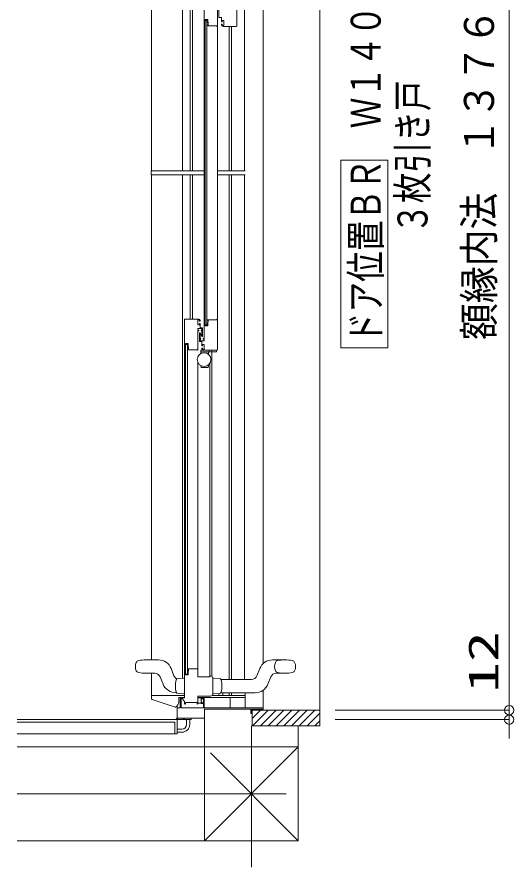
# Model space of a CAD drawing. Units: millimetres on the paper. Extents: x -305 to 305, y -152 to 152.
# Drawn here: x -30.9 to 0.9, y -23.6 to 30.8 of the extents above; entities that cross this region are included whole.
import ezdxf
from ezdxf.enums import TextEntityAlignment as Align

# ---------------------------------------------------------------- set-up
doc = ezdxf.new("R2010")
doc.units = ezdxf.units.MM
doc.layers.add('0-0_0', color=7, linetype='Continuous', lineweight=9)
doc.layers.add('0-1_VIEW0001', color=7, linetype='Continuous', lineweight=9)
doc.styles.add('ＭＳ ゴシック', font='')
doc.styles.get('ＭＳ ゴシック').set_extended_font_data('MS Gothic')

# ---------------------------------------------------------------- blocks, each defined once
blk = doc.blocks.new('_ORIGIN')
at = {"layer": '0-0_0'}
blk.add_line((0, 0), (-1, 0), dxfattribs=at)
blk.add_circle((0, 0), 0.5, dxfattribs=at)

msp = doc.modelspace()

# ---------------------------------------------------------------- linework, layer by layer
at = {"layer": '0-0_0'}
for p, q in [((0.566, -12.959), (0.566, 54.636)), ((0.567, -12.959), (0.567, -12.359)), ((-10.584, -13.559), (0.566, -13.559)), ((0.567, -14.159), (0.567, -13.559)), ((-10.584, -14.159), (0.567, -14.159)), ((0.567, -14.759), (0.567, -15.359))]:
    msp.add_line(p, q, dxfattribs=at)
msp.add_lwpolyline([(-10.584, -13.559), (0.567, -13.559), (0.567, -8.407)], dxfattribs=at)
at = {"layer": '0-1_VIEW0001'}
for p, q in [((-11.559, -14.56), (-11.559, 56.239)), ((-15.184, -10.574), (-15.184, 55.24)), ((-22.334, 54.29), (-22.334, 20.952)), ((-20.334, 54.283), (-20.334, 20.957)), ((-19.854, 54.283), (-19.854, 20.957)), ((-19.714, 54.283), (-19.714, 20.957)), ((-16.384, 20.962), (-16.384, 53.223)), ((-18.959, 32.155), (-18.959, 10.225)), ((-16.859, 32.19), (-16.859, 30.255)), ((-18.109, 30.22), (-18.109, 31.455)), ((-18.009, 30.765), (-18.009, 31.315)), ((-18.904, 30.635), (-18.724, 30.635)), ((-18.779, 30.585), (-18.904, 30.585)), ((-18.779, 20.982), (-18.779, 30.585)), ((-18.724, 30.635), (-18.724, 30.445)), ((-17.849, 30.765), (-18.009, 30.765)), ((-17.849, 30.495), (-17.849, 30.765)), ((-17.809, 30.495), (-17.849, 30.495)), ((-17.809, 30.58), (-17.809, 30.495)), ((-17.709, 30.58), (-17.809, 30.58)), ((-17.709, 30.28), (-17.709, 30.58)), ((-18.744, 30.275), (-18.744, 30.274)), ((-18.742, 30.267), (-18.734, 30.253)), ((-18.729, 30.285), (-18.734, 30.285)), ((-18.721, 30.426), (-18.705, 30.388)), ((-18.721, 30.245), (-18.144, 30.245)), ((-18.704, 30.382), (-18.704, 30.31)), ((-18.144, 30.245), (-18.144, 30.205)), ((-18.144, 30.205), (-18.109, 30.205)), ((-18.109, 20.982), (-18.109, 30.245)), ((-17.849, 30.345), (-17.809, 30.345)), ((-17.849, 30.305), (-17.849, 30.345)), ((-17.809, 30.345), (-17.809, 30.305)), ((-17.734, 30.255), (-17.759, 30.255)), ((-16.909, 30.205), (-17.749, 30.205)), ((-17.354, 30.205), (-17.354, 20.962)), ((-17.214, 30.205), (-17.214, 20.962)), ((-7.205, 21.638), (-10.205, 21.638)), ((-10.205, 9.638), (-10.205, 21.638)), ((-7.205, 9.638), (-7.205, 21.638)), ((-22.359, 20.937), (-22.359, 20.837)), ((-22.359, 20.737), (-22.359, 20.837)), ((-22.334, 20.962), (-18.949, 20.962)), ((-22.334, -10.335), (-22.334, 20.712)), ((-22.334, 20.712), (-18.949, 20.712)), ((-20.334, 20.707), (-20.334, -11.512)), ((-19.854, 20.707), (-19.854, 11.475)), ((-19.714, 20.707), (-19.714, 11.475)), ((-19.714, 20.707), (-19.714, 11.475)), ((-18.779, 20.982), (-18.779, 11.096)), ((-18.109, 20.982), (-18.109, 9.525)), ((-18.109, 20.962), (-16.334, 20.962)), ((-18.109, 20.712), (-16.334, 20.712)), ((-17.354, -11.585), (-17.354, 20.707)), ((-17.214, -11.585), (-17.214, 20.707)), ((-17.214, 20.707), (-17.214, -9.225)), ((-16.384, -11.585), (-16.384, 20.712)), ((-20.209, 11.475), (-20.209, -12.76)), ((-19.319, 11.475), (-20.209, 11.475)), ((-19.972, 11.475), (-19.952, 11.475)), ((-19.952, 11.475), (-19.616, 11.475)), ((-19.616, 11.475), (-19.597, 11.475)), ((-18.742, 11.414), (-18.734, 11.428)), ((-18.721, 11.435), (-18.144, 11.435)), ((-18.384, 11.435), (-18.359, 11.435)), ((-19.219, 10.915), (-19.219, 11.185)), ((-19.079, 10.915), (-19.219, 10.915)), ((-19.054, 10.87), (-19.054, 10.89)), ((-18.779, 11.096), (-18.904, 11.096)), ((-18.729, 11.395), (-18.734, 11.395)), ((-18.721, 11.254), (-18.705, 11.293)), ((-18.704, 11.298), (-18.704, 11.37)), ((-19.231, 10.593), (-19.201, 10.541)), ((-19.199, 10.533), (-19.199, 10.46)), ((-19.073, 10.35), (-19.069, 10.35)), ((-19.062, 10.861), (-19.069, 10.859)), ((-19.069, 10.4), (-19.069, 10.859)), ((-19.054, 10.365), (-19.054, 10.38)), ((-20.154, 9.905), (-20.154, -11.29)), ((-20.029, 9.856), (-20.154, 9.856)), ((-20.029, 9.856), (-20.029, -11.239)), ((-19.994, 9.545), (-19.994, 9.544)), ((-19.992, 9.537), (-19.984, 9.523)), ((-19.979, 9.555), (-19.984, 9.555)), ((-19.971, 9.696), (-19.955, 9.658)), ((-19.954, 9.652), (-19.954, 9.58)), ((-19.359, 9.475), (-19.394, 9.475)), ((-19.169, 9.267), (-19.169, 9.475)), ((-18.159, 9.475), (-19.169, 9.475)), ((-18.697, 9.38), (-19.169, 9.38)), ((-19.099, 9.575), (-19.099, 9.605)), ((-19.089, 9.615), (-19.069, 9.615)), ((-19.059, 9.605), (-19.059, 9.575)), ((-19.009, 9.525), (-18.984, 9.525)), ((-18.672, 9.38), (-18.697, 9.38)), ((-18.679, 9.38), (-18.679, 9.212)), ((-18.389, 9.38), (-18.672, 9.38)), ((-18.647, 9.475), (-18.647, 9.38)), ((-18.464, -11.393), (-18.464, 9.475)), ((-18.372, 9.38), (-18.397, 9.38)), ((-18.199, 9.38), (-18.372, 9.38)), ((-18.174, 9.475), (-18.174, 9.405)), ((-7.205, 9.638), (-10.205, 9.638)), ((-19.359, -10.9), (-19.359, 8.691)), ((-19.169, 8.43), (-19.169, 8.494)), ((-18.729, 8.38), (-19.119, 8.38)), ((-18.679, 8.548), (-18.679, 8.43)), ((-18.604, -11.41), (-18.604, 8.632)), ((-21.885, -10.335), (-22.684, -10.335)), ((-19.394, -10.86), (-19.359, -10.86)), ((-19.394, -10.9), (-19.394, -10.86)), ((-19.359, -10.875), (-19.359, -11.41)), ((-14.583, -10.335), (-13.784, -10.335)), ((-22.684, -11.185), (-22.123, -11.185)), ((-22.334, -11.185), (-22.334, -12.61)), ((-21.694, -11.624), (-21.774, -11.422)), ((-20.889, -11.348), (-21.071, -10.887)), ((-20.029, -11.239), (-20.154, -11.239)), ((-20.154, -11.29), (-19.974, -11.29)), ((-19.994, -10.93), (-19.994, -10.929)), ((-19.992, -10.921), (-19.983, -10.907)), ((-19.979, -10.94), (-19.984, -10.94)), ((-19.974, -11.09), (-19.955, -11.042)), ((-19.974, -11.29), (-19.974, -11.09)), ((-19.97, -10.9), (-19.394, -10.9)), ((-19.954, -11.037), (-19.954, -10.965)), ((-19.359, -11.41), (-18.599, -11.41)), ((-18.584, -11.395), (-18.584, -11.375)), ((-18.569, -11.36), (-18.559, -11.36)), ((-15.397, -10.887), (-15.579, -11.348)), ((-14.694, -11.422), (-14.876, -11.882)), ((-14.345, -11.185), (-13.784, -11.185)), ((-21.592, -11.882), (-21.694, -11.624)), ((-20.745, -11.618), (-20.744, -11.619)), ((-20.631, -11.528), (-20.631, -11.529)), ((-18.409, -11.511), (-18.409, -11.51)), ((-18.409, -11.51), (-18.334, -11.51)), ((-18.409, -11.51), (-18.409, -12.51)), ((-18.334, -11.51), (-17.987, -11.528)), ((-15.927, -11.585), (-17.884, -11.585)), ((-17.873, -11.619), (-17.873, -11.618)), ((-20.744, -12.4), (-20.745, -12.401)), ((-20.284, -12.51), (-20.631, -12.491)), ((-20.209, -12.51), (-20.284, -12.51)), ((-18.409, -12.51), (-18.409, -12.508)), ((-18.024, -12.493), (-18.024, -12.61)), ((-15.69, -12.435), (-17.884, -12.435)), ((-17.873, -12.401), (-17.873, -12.4)), ((-17.774, -12.435), (-17.774, -12.61)), ((-17.354, -12.435), (-17.354, -12.61)), ((-17.214, -12.435), (-17.214, -12.61)), ((-16.334, -12.435), (-16.334, -13.385)), ((-15.184, -12.274), (-15.184, -13.56)), ((-22.335, -12.61), (-20.209, -12.61)), ((-22.335, -12.774), (-22.335, -12.61)), ((-22.281, -12.863), (-20.823, -13.358)), ((-20.584, -12.735), (-20.584, -13.01)), ((-20.584, -12.735), (-20.209, -12.735)), ((-20.484, -12.835), (-20.484, -13.41)), ((-20.434, -13.41), (-20.434, -12.835)), ((-20.359, -12.76), (-20.409, -12.76)), ((-20.409, -12.81), (-20.359, -12.81)), ((-20.359, -12.81), (-20.359, -12.76)), ((-20.209, -12.995), (-20.352, -12.828)), ((-20.349, -12.785), (-20.349, -12.795)), ((-20.324, -12.76), (-20.209, -12.76)), ((-20.209, -13.12), (-20.209, -12.995)), ((-19.359, -12.66), (-19.359, -13.12)), ((-18.559, -12.66), (-19.359, -12.66)), ((-16.334, -12.735), (-19.359, -12.735)), ((-19.359, -12.768), (-19.191, -12.762)), ((-19.359, -12.817), (-19.359, -12.819)), ((-19.244, -12.932), (-19.244, -12.932)), ((-19.174, -12.762), (-19.191, -12.762)), ((-19.159, -12.855), (-19.159, -12.777)), ((-19.159, -12.855), (-19.159, -12.791)), ((-19.159, -12.855), (-19.159, -12.791)), ((-19.159, -12.81), (-19.159, -12.85)), ((-19.159, -12.855), (-19.159, -13.087)), ((-19.159, -12.865), (-19.109, -12.865)), ((-19.109, -13.015), (-19.159, -13.015)), ((-19.159, -13.03), (-19.159, -13.085)), ((-18.959, -12.76), (-19.109, -12.76)), ((-19.109, -12.805), (-19.009, -12.805)), ((-19.109, -12.865), (-19.109, -12.805)), ((-19.109, -13.09), (-19.109, -13.015)), ((-19.009, -12.805), (-19.009, -13.09)), ((-18.959, -13.41), (-18.959, -12.76)), ((-16.334, -12.61), (-18.447, -12.61)), ((-17.284, -12.735), (-17.284, -13.385)), ((-20.797, -13.36), (-20.813, -13.36)), ((-20.684, -13.274), (-20.684, -13.385)), ((-20.684, -13.41), (-20.684, -14.01)), ((-20.484, -13.41), (-20.684, -13.41)), ((-19.009, -13.41), (-20.434, -13.41)), ((-20.159, -13.06), (-20.159, -13.15)), ((-19.409, -13.06), (-20.159, -13.06)), ((-19.409, -13.15), (-19.409, -13.06)), ((-19.359, -13.096), (-19.191, -13.102)), ((-19.174, -13.102), (-19.191, -13.102)), ((-19.009, -13.09), (-19.109, -13.09)), ((-19.109, -13.135), (-19.009, -13.135)), ((-19.009, -13.135), (-19.009, -13.41)), ((-15.184, -13.41), (-18.959, -13.41)), ((-18.934, -13.473), (-18.934, -21.909)), ((-18.934, -13.48), (-15.974, -13.48)), ((-18.934, -14.01), (-18.934, -13.48)), ((-15.974, -13.48), (-15.974, -13.76)), ((-15.934, -13.76), (-15.934, -13.48)), ((-15.934, -13.48), (-15.234, -13.48)), ((-15.884, -13.559), (-15.884, -14.56)), ((-15.884, -14.084), (-15.359, -13.56)), ((-15.884, -13.56), (-11.559, -13.56)), ((-15.884, -13.584), (-15.86, -13.56)), ((-15.859, -14.56), (-14.86, -13.56)), ((-15.359, -14.56), (-14.359, -13.56)), ((-15.234, -13.48), (-15.234, -13.56)), ((-15.219, -13.56), (-15.199, -13.56)), ((-14.859, -14.56), (-13.859, -13.56)), ((-14.359, -14.56), (-13.359, -13.56)), ((-13.859, -14.56), (-12.859, -13.56)), ((-13.364, -14.56), (-12.364, -13.56)), ((-12.869, -14.56), (-11.87, -13.56)), ((-20.684, -14.012), (-20.684, -14.134)), ((-20.634, -14.06), (-20.284, -14.06)), ((-20.284, -14.06), (-20.284, -14.135)), ((-20.284, -14.135), (-20.244, -14.135)), ((-20.244, -14.06), (-18.984, -14.06)), ((-20.244, -14.135), (-20.244, -14.06)), ((-19.784, -14.06), (-19.784, -14.159)), ((-15.974, -13.76), (-15.934, -13.76)), ((-12.375, -14.56), (-11.559, -13.744)), ((-30.934, -14.159), (-20.833, -14.159)), ((-20.709, -14.159), (-30.934, -14.159)), ((-20.834, -14.309), (-30.934, -14.309)), ((-20.834, -14.309), (-20.834, -15.059)), ((-20.684, -14.184), (-20.684, -15.059)), ((-20.659, -14.159), (-19.784, -14.159)), ((-20.084, -14.46), (-20.084, -14.159)), ((-19.884, -14.46), (-19.884, -14.159)), ((-15.934, -14.56), (-15.934, -23.587)), ((-15.884, -14.56), (-11.559, -14.56)), ((-12.934, -14.56), (-12.934, -21.908)), ((-11.88, -14.56), (-11.559, -14.239)), ((-20.684, -15.059), (-30.934, -15.059)), ((-20.384, -14.759), (-20.684, -14.759)), ((-20.384, -14.959), (-20.684, -14.959)), ((-30.934, -15.908), (-12.934, -15.908)), ((-18.934, -21.909), (-12.934, -15.908)), ((-18.559, -16.284), (-12.934, -21.908)), ((-30.934, -18.908), (-13.72, -18.908)), ((-30.934, -21.908), (-12.934, -21.908))]:
    msp.add_line(p, q, dxfattribs=at)
for points in [[(-18.904, 11.045), (-18.904, 20.982), (-18.904, 30.635)], [(-18.734, 30.285), (-18.741, 30.282), (-18.744, 30.275)], [(-18.744, 30.274), (-18.744, 30.27), (-18.742, 30.267)], [(-18.734, 30.253), (-18.728, 30.247), (-18.721, 30.245)], [(-18.704, 30.31), (-18.712, 30.293), (-18.729, 30.285)], [(-18.724, 30.445), (-18.724, 30.436), (-18.721, 30.426)], [(-18.705, 30.388), (-18.705, 30.385), (-18.704, 30.382)], [(-18.678, 30.441), (-18.679, 30.444), (-18.679, 30.447)], [(-17.749, 30.205), (-17.82, 30.235), (-17.849, 30.305)], [(-17.809, 30.305), (-17.795, 30.27), (-17.759, 30.255)], [(-17.734, 30.255), (-17.717, 30.263), (-17.709, 30.28)], [(-16.859, 30.255), (-16.874, 30.22), (-16.909, 30.205)], [(-19.219, 11.185), (-19.259, 11.185), (-19.259, 11.1), (-19.359, 11.1), (-19.359, 11.425), (-19.309, 11.425)], [(-19.219, 11.375), (-19.249, 11.446), (-19.319, 11.475)], [(-19.309, 11.425), (-19.274, 11.411), (-19.259, 11.375)], [(-18.734, 11.428), (-18.728, 11.433), (-18.721, 11.435)], [(-18.144, 11.435), (-18.144, 11.475), (-18.109, 11.475)], [(-19.259, 11.375), (-19.259, 11.335), (-19.219, 11.335), (-19.219, 11.375)], [(-19.054, 10.89), (-19.062, 10.908), (-19.079, 10.915)], [(-18.904, 11.045), (-18.724, 11.045), (-18.724, 11.236)], [(-18.744, 11.406), (-18.744, 11.41), (-18.742, 11.414)], [(-18.734, 11.395), (-18.741, 11.398), (-18.744, 11.405)], [(-18.704, 11.37), (-18.712, 11.388), (-18.729, 11.395)], [(-18.724, 11.236), (-18.724, 11.245), (-18.721, 11.254)], [(-19.359, 9.475), (-19.359, 10.725), (-19.299, 10.725), (-19.299, 10.765), (-19.359, 10.765), (-19.359, 10.87), (-19.109, 10.87), (-19.109, 10.765), (-19.134, 10.765)], [(-19.259, 10.585), (-19.248, 10.6), (-19.231, 10.593)], [(-18.959, 9.55), (-18.959, 9.85), (-19.059, 9.85), (-19.059, 9.765), (-19.099, 9.765), (-19.099, 10.035), (-19.259, 10.035), (-19.259, 10.585)], [(-19.199, 10.46), (-19.202, 10.453), (-19.209, 10.45), (-19.216, 10.447), (-19.219, 10.44)], [(-19.219, 10.44), (-19.219, 10.225), (-19.184, 10.225)], [(-19.201, 10.541), (-19.2, 10.537), (-19.199, 10.533)], [(-19.201, 10.541), (-19.2, 10.537), (-19.199, 10.533)], [(-19.134, 10.765), (-19.154, 10.745), (-19.134, 10.725)], [(-19.134, 10.725), (-19.109, 10.725), (-19.109, 10.515)], [(-19.109, 10.515), (-19.111, 10.509), (-19.114, 10.504), (-19.118, 10.499), (-19.119, 10.493)], [(-19.119, 10.493), (-19.119, 10.415), (-19.086, 10.358)], [(-19.086, 10.358), (-19.081, 10.352), (-19.073, 10.35)], [(-19.054, 10.38), (-19.056, 10.386), (-19.062, 10.39), (-19.067, 10.394), (-19.069, 10.4)], [(-19.069, 10.35), (-19.059, 10.355), (-19.054, 10.365)], [(-19.062, 10.861), (-19.056, 10.864), (-19.054, 10.87)], [(-20.154, 9.905), (-19.974, 9.905), (-19.974, 9.715)], [(-19.184, 10.185), (-19.219, 10.185), (-19.219, 10.08), (-18.959, 10.08), (-18.959, 10.185), (-19.019, 10.185), (-19.019, 10.225), (-18.959, 10.225)], [(-19.184, 10.225), (-19.164, 10.205), (-19.184, 10.185)], [(-19.984, 9.555), (-19.991, 9.552), (-19.994, 9.545)], [(-19.994, 9.544), (-19.994, 9.54), (-19.992, 9.537)], [(-19.984, 9.523), (-19.978, 9.517), (-19.971, 9.515)], [(-19.954, 9.58), (-19.962, 9.563), (-19.979, 9.555)], [(-19.974, 9.715), (-19.973, 9.706), (-19.971, 9.696)], [(-19.971, 9.515), (-19.394, 9.515), (-19.394, 9.475)], [(-19.955, 9.658), (-19.955, 9.655), (-19.954, 9.652)], [(-19.099, 9.605), (-19.096, 9.612), (-19.089, 9.615)], [(-18.999, 9.475), (-19.07, 9.505), (-19.099, 9.575)], [(-19.069, 9.615), (-19.062, 9.612), (-19.059, 9.605)], [(-19.059, 9.575), (-19.045, 9.54), (-19.009, 9.525)], [(-18.984, 9.525), (-18.967, 9.533), (-18.959, 9.55)], [(-18.109, 9.525), (-18.124, 9.49), (-18.159, 9.475)], [(-19.994, -10.929), (-19.993, -10.925), (-19.992, -10.921)], [(-19.984, -10.94), (-19.991, -10.937), (-19.994, -10.93)], [(-19.983, -10.907), (-19.978, -10.902), (-19.97, -10.9)], [(-19.954, -10.965), (-19.961, -10.947), (-19.979, -10.94)], [(-19.955, -11.042), (-19.954, -11.04), (-19.954, -11.037)], [(-18.599, -11.41), (-18.588, -11.405), (-18.584, -11.395)], [(-18.584, -11.375), (-18.58, -11.364), (-18.569, -11.36)], [(-18.559, -11.36), (-18.453, -11.404), (-18.409, -11.51)], [(-20.631, -11.528), (-20.284, -11.51), (-20.209, -11.51)], [(-18.409, -12.51), (-18.453, -12.616), (-18.559, -12.66)], [(-17.987, -12.491), (-18.334, -12.51), (-18.409, -12.51)], [(-20.409, -12.76), (-20.462, -12.782), (-20.484, -12.835)], [(-20.434, -12.835), (-20.427, -12.817), (-20.409, -12.81)], [(-19.109, -12.76), (-19.145, -12.774), (-19.159, -12.81)], [(-20.159, -13.15), (-20.162, -13.157), (-20.169, -13.16), (-20.197, -13.148), (-20.209, -13.12)], [(-19.359, -13.12), (-19.371, -13.148), (-19.399, -13.16), (-19.406, -13.157), (-19.409, -13.15)], [(-19.159, -13.085), (-19.145, -13.12), (-19.109, -13.135)], [(-20.684, -14.01), (-20.67, -14.045), (-20.634, -14.06)], [(-18.984, -14.06), (-18.949, -14.045), (-18.934, -14.01)]]:
    msp.add_lwpolyline(points, dxfattribs=at)
for centre, radius, start, end in [((-22.334, 20.937), 0.025, 90, 180), ((-22.334, 20.737), 0.025, 180, 270), ((-18.964, 8.88), 0.438, 0, 180), ((-18.199, 9.405), 0.025, 270, 0), ((-18.964, 8.88), 0.438, 180, 0), ((-19.119, 8.43), 0.05, 180, 270), ((-18.729, 8.43), 0.05, 270, 0), ((-22.734, -10.76), 0.625, 154.6601, 205.3399), ((-23.118, -10.578), 0.2, 101.3412, 154.6599), ((-22.684, -12.742), 2.408, 89.9999, 101.3412), ((-21.885, -11.21), 0.875, 21.6036, 90), ((-14.583, -11.21), 0.875, 90, 158.3964), ((-13.834, -10.76), 0.625, 154.6601, 205.3399), ((-14.218, -10.578), 0.2, 101.3412, 154.6599), ((-13.784, -12.742), 2.408, 78.6588, 101.3412), ((-13.35, -10.578), 0.2, 25.3399, 78.6586), ((-13.734, -10.76), 0.625, 334.6601, 25.3399), ((-13.734, -10.76), 0.625, 334.6601, 25.3399), ((-23.118, -10.942), 0.2, 205.3401, 258.6588), ((-22.684, -8.777), 2.408, 258.6588, 270), ((-22.123, -11.56), 0.375, 21.6036, 90), ((-20.54, -11.21), 0.375, 201.6036, 246.0643), ((-15.927, -11.21), 0.375, 270, 338.3964), ((-14.345, -11.56), 0.375, 90, 158.3964), ((-14.218, -10.942), 0.2, 205.3401, 258.6588), ((-13.784, -8.777), 2.408, 258.6588, 281.3412), ((-13.35, -10.942), 0.2, 281.3414, 334.6601), ((-20.778, -11.56), 0.875, 201.6036, 273.1952), ((-19.378, -12.01), 1.421, 164.0189, 195.983), ((-20.625, -11.653), 0.125, 93.001, 164.0572), ((-17.993, -11.653), 0.125, 15.9462, 86.9989), ((-19.239, -12.01), 1.421, 344.0189, 15.983), ((-15.69, -11.56), 0.875, 270.0001, 338.3965), ((-20.625, -12.367), 0.125, 195.9462, 266.9989), ((-17.993, -12.367), 0.125, 273.001, 344.0572), ((-22.235, -12.774), 0.1, 180.0005, 242.5349), ((-20.984, -13.01), 0.4, 299.9264, 359.9999), ((-20.374, -12.795), 0.025, 270, 0), ((-20.371, -12.845), 0.025, 40.6025, 90.0012), ((-20.324, -12.785), 0.025, 90, 180), ((-19.174, -12.777), 0.015, 0.004, 89.9998), ((-20.813, -13.335), 0.025, 247.6979, 269.996), ((-20.797, -13.335), 0.025, 270.0031, 299.9295), ((-19.174, -13.087), 0.015, 270, 0), ((-17.309, -13.385), 0.025, 270, 0), ((-20.834, -14.009), 0.15, 270, 0), ((-20.659, -14.134), 0.025, 180, 270), ((-20.709, -14.184), 0.025, 360, 90), ((-20.384, -14.459), 0.5, 270, 0), ((-20.384, -14.459), 0.3, 270, 0)]:
    msp.add_arc(centre, radius, start, end, dxfattribs=at)

# ---------------------------------------------------------------- block references
at = {"layer": '0-0_0', "xscale": 0.6, "yscale": 0.6}
for p, rotation in [((0.566, -13.559), 270), ((0.567, -13.559), 270), ((0.567, -14.159), 90)]:
    msp.add_blockref('_ORIGIN', p, dxfattribs=dict(at, rotation=rotation))

# ---------------------------------------------------------------- texts
at = {"layer": '0-0_0', "style": 'ＭＳ ゴシック'}
for s, width, p in [('額縁内法\u3000１３７６', 0.9, (0.163, 10.134)), ('12', 1.5, (0.437, -12.431))]:
    msp.add_text(s, height=1.921, rotation=90, dxfattribs=dict(at, width=width)).set_placement(p, align=Align.BOTTOM_LEFT)
at = {"layer": '0-1_VIEW0001', "style": 'ＭＳ ゴシック', "width": 0.75}
for s, p in [('ドア位置ＢＲ\u3000Ｗ１４００', (-7.085, 9.924)), ('３枚引き戸', (-4.088, 16.924))]:
    msp.add_text(s, height=1.921, rotation=90, dxfattribs=at).set_placement(p, align=Align.BOTTOM_LEFT)

doc.saveas('drawing.dxf')
